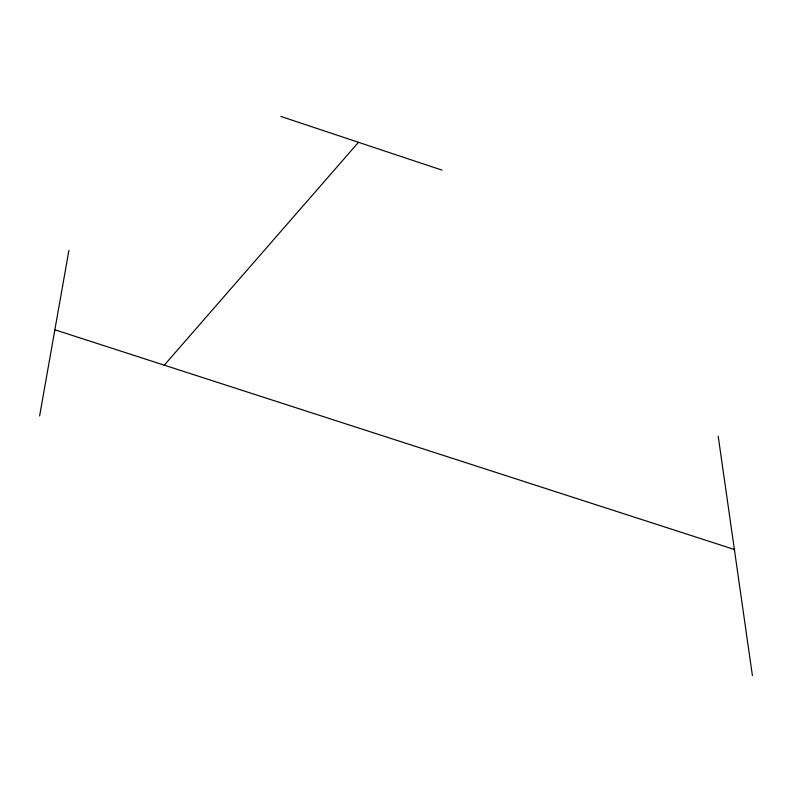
<?xml version="1.0" encoding="UTF-8"?>
<svg xmlns="http://www.w3.org/2000/svg" width="792" height="792" viewBox="0 0 792 792"><rect width="100%" height="100%" fill="white"/><g stroke="black" fill="none" stroke-linecap="round" stroke-linejoin="round"><path stroke-width="1.19" d="M39.6 415.978L68.924 250.361M164.29 365.171L358.479 142.303M54.866 329.789L734.392 549.499M280.883 116.444L442.035 170.141M718.196 436.174L752.4 675.556"/></g></svg>
